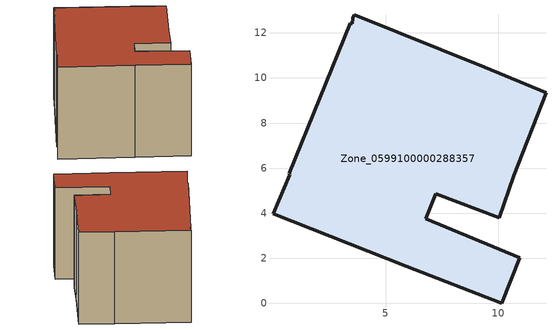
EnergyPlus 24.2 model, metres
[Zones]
Zone_0599100000288357
 floor ground (C_G): 6.78,3.75 10.95,2.02 10.15,0 5.91,1.64 0.01,3.99 0.76,5.7 0.73,5.78 3.44,12.42 3.53,12.39 3.54,12.65 3.6,12.81 9.39,10.47 12.11,9.34 10.69,5.67 10.04,3.8 7.22,4.87 z0.12
 wall outside (C_F): 12.11,9.34 9.39,10.47 3.6,12.81 3.54,12.65 3.53,12.39 3.44,12.42 0.73,5.78 0.76,5.7 0.01,3.99 5.91,1.64 10.15,0 10.95,2.02 6.78,3.75 7.22,4.87 10.04,3.8 10.69,5.67 12.11,9.34 z0.12:8.83
 roof outside (C_R): 3.54,12.65 3.53,12.39 3.44,12.42 0.73,5.78 0.76,5.7 0.01,3.99 5.91,1.64 10.15,0 10.95,2.02 6.78,3.75 7.22,4.87 10.04,3.8 10.69,5.67 12.11,9.34 9.39,10.47 3.6,12.81 z8.83
[BUILDING]
Pand.0599100000288357: North Axis=0; Terrain=City; Loads Convergence Tolerance Value=0.04; Temperature Convergence Tolerance Value=0.4; Solar Distribution=FullExterior; Maximum Number of Warmup Days=25; Minimum Number of Warmup Days=1
[Site:Location]
Rotterdam.The.Hague.AP_ZH_NLD Design_Conditions: Latitude=51.96; Longitude=4.45; Time Zone=1; Elevation=-4.5
[SITE:GROUNDTEMPERATURE:BUILDINGSURFACE]
18, 18, 18, 18, 18, 18, 18, 18, 18, 18, 18, 18
[MATERIAL] Thermal Absorptance=0.9; Solar Absorptance=0.7; Visible Absorptance=0.7
Name | Roughness | Thickness | Conductivity | Density | Specific Heat
G.TI.1946 | MediumSmooth | 0.15 | 1 | 540 | 1210
F.TI.1946 | Rough | 0.3 | 0.857143 | 1920 | 840
R.TI.1946 | MediumRough | 0.2 | 0.1 | 1500 | 1000
[CONSTRUCTION]
C_G: G.TI.1946
C_F: F.TI.1946
C_R: R.TI.1946
[ZONE]
Zone_0599100000288357: Type=1; Multiplier=1; Ceiling Height=Autocalculate; Volume=Autocalculate; Floor Area=autocalculate; Part of Total Floor Area=Yes
[ZONEINFILTRATION:DESIGNFLOWRATE]
Infil_Zone_0599100000288357: Zone or ZoneList or Space or SpaceList=Zone_0599100000288357; Schedule=AlwaysOn; Design Flow Rate Calculation Method=Flow/Area; Flow Rate per Floor Area=0.003; Constant Term Coefficient=1; Temperature Term Coefficient=0; Velocity Term Coefficient=0; Velocity Squared Term Coefficient=0
[HVACTEMPLATE:ZONE:IDEALLOADSAIRSYSTEM]
Zone_0599100000288357: Maximum Heating Supply Air Temperature=50; Minimum Cooling Supply Air Temperature=13; Maximum Heating Supply Air Humidity Ratio=0.0156; Minimum Cooling Supply Air Humidity Ratio=0.0077; Heating Limit=NoLimit; Cooling Limit=NoLimit; Dehumidification Control Type=ConstantSensibleHeatRatio; Cooling Sensible Heat Ratio=0.7; Dehumidification Setpoint=60; Humidification Control Type=None; Humidification Setpoint=30; Outdoor Air Method=None; Outdoor Air Flow Rate per Person=0.00944; Outdoor Air Flow Rate per Zone Floor Area=0; Outdoor Air Flow Rate per Zone=0; Demand Controlled Ventilation Type=None; Outdoor Air Economizer Type=NoEconomizer; Heat Recovery Type=None; Sensible Heat Recovery Effectiveness=0.7; Latent Heat Recovery Effectiveness=0.65
[ZONECONTROL:THERMOSTAT]
ThermostatControl_Zone_0599100000288357: Zone or ZoneList=Zone_0599100000288357; Control Type Schedule=DualSetpointControlType; Control 1=Thermostat_Zone_0599100000288357; Temperature Difference Between Cutout And Setpoint=0
[THERMOSTATSETPOINT:DUALSETPOINT]
Thermostat_Zone_0599100000288357: Heating Setpoint Temperature Schedule=HeatingSetpoint_Zone_0599100000288357; Cooling Setpoint Temperature Schedule=CoolingSetpoint_Zone_0599100000288357
[SCHEDULE:COMPACT]
HeatingSetpoint_Zone_0599100000288357: Through: 12/31, For: AllDays, Until: 24:00, 21
CoolingSetpoint_Zone_0599100000288357: Through: 12/31, For: AllDays, Until: 24:00, 24
DualSetpointControlType: Through: 12/31, For: AllDays, Until: 24:00, 4
AlwaysOn: Through: 12/31, For: AllDays, Until: 24:00, 1
